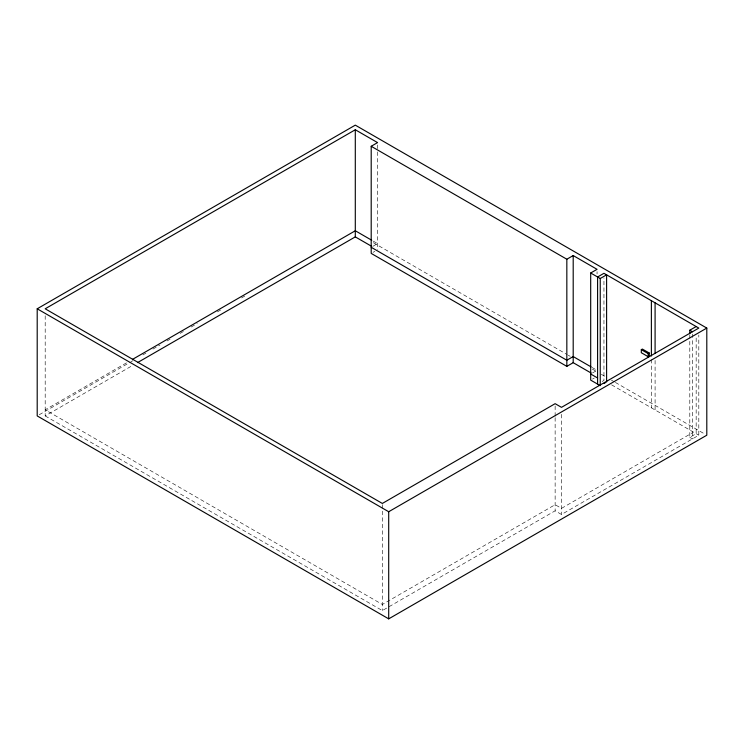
<?xml version="1.0" encoding="UTF-8"?>
<svg xmlns="http://www.w3.org/2000/svg" width="744" height="744" viewBox="0 0 744 744"><rect width="100%" height="100%" fill="white"/><g stroke="black" fill="none" stroke-linecap="round" stroke-linejoin="round"><path stroke-width="0.56" stroke-dasharray="3.72 2.79" d="M126.48 362.867L45.189 409.805L382.342 604.454L555.136 504.692L561.497 508.366L692.45 432.757M39.209 414.761L129.809 362.458M130.814 361.872L132.832 360.71M142.895 354.897L145.917 353.158M152.966 349.085L160.007 345.021M167.056 340.957L170.078 339.208M180.141 333.396L184.168 331.071M191.217 327.007L197.253 323.519M217.388 311.894L221.414 309.569M241.549 297.944L245.576 295.619M45.189 315.754L45.189 415.924L132.497 365.518M373.023 246.236L377.571 243.614L372.725 240.823M373.023 252.365L374.837 251.314M592.512 372.958L597.06 370.335M592.512 379.087L594.326 378.036M602.129 381.486L603.951 380.435L603.951 277.912M45.189 415.924L382.342 610.582L555.136 510.812L561.497 514.485L698.811 435.212L698.811 334.986M689.8 334.828L689.8 437.351L696.161 433.678L696.161 335.758M592.085 367.471L596.065 369.759M373.376 242.711L567.207 354.609M568.211 355.195L570.22 356.348M592.308 369.108L596.325 371.423M601.347 374.325L605.365 376.65M611.391 380.128L614.404 381.867M615.409 382.444L704.791 434.05M611.577 384.843L698.811 435.212M689.8 437.351L692.45 438.886L692.45 338.715M692.45 334.075L692.45 337.553M655.092 360.431L655.092 409.963M651.381 359.445L651.381 407.824M597.06 271.644L597.06 273.969M561.497 414.315L561.497 514.485M555.136 406.001L555.136 416.454M555.136 417.617L555.136 510.812M382.342 504.609L382.342 610.582M377.571 144.931L377.571 150.734M377.571 151.897L377.571 249.742"/><path stroke-width="1.12" d="M37.2 308.788L355.297 125.141L706.8 328.076L706.8 435.212L388.703 618.859L37.2 415.924L37.2 308.788L388.703 511.733L706.8 328.076M591.089 373.014L573.196 362.681L566.835 366.355L371.2 253.406L371.2 146.28L377.571 142.606L355.297 129.754L45.189 308.788L382.342 503.446L555.136 403.676L561.497 407.349L698.811 328.076L603.951 273.308L597.59 276.982L597.59 384.109M132.497 359.389L355.297 230.761L371.758 240.266M137.519 362.616L355.297 236.88L371.758 246.385M371.2 146.28L566.835 259.228L573.196 255.555L597.06 269.328L590.69 273.002L590.69 380.128L600.241 385.643L600.241 278.507L590.69 273.002M600.241 278.507L606.602 274.834L606.602 381.97M641.309 349.661L642.37 349.057L649.261 353.028L649.261 356.097L648.201 356.702L641.309 352.73L641.309 349.661L648.201 353.642L649.261 353.028M689.8 333.675L689.8 330.215L696.161 326.542M603.868 383.541L605.69 382.49M689.8 330.215L692.45 331.75M591.089 366.894L573.196 356.562L566.835 360.236L371.2 247.287M590.69 374.009L597.59 377.989M655.092 302.836L655.092 353.521M651.381 300.688L651.381 355.985M648.201 353.642L648.201 356.702M573.196 255.555L573.196 362.681M566.835 259.228L566.835 366.355M388.703 511.733L388.703 618.859M355.297 129.754L355.297 236.88"/></g></svg>
